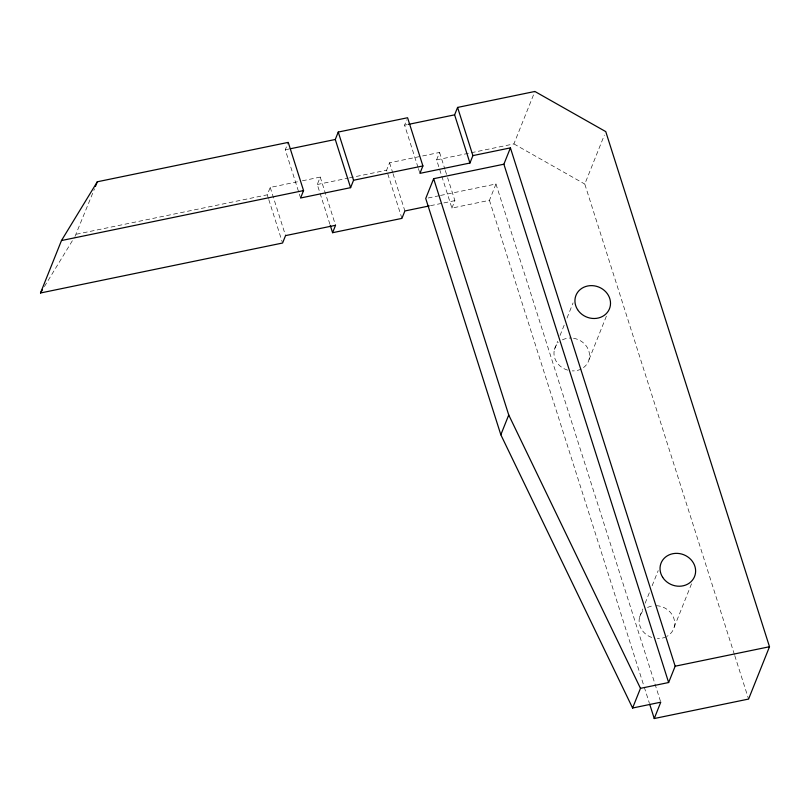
<?xml version="1.0" encoding="UTF-8"?>
<svg xmlns="http://www.w3.org/2000/svg" width="810" height="810" viewBox="0 0 810 810"><rect width="100%" height="100%" fill="white"/><g stroke="black" fill="none" stroke-linecap="round" stroke-linejoin="round"><path stroke-width="0.61" stroke-dasharray="4.05 3.04" d="M75.026 236.378L94.507 188.781M268.414 198.44L267.259 194.825L270.226 187.424L298.272 181.632M300.591 197.994L285.272 149.799L288.238 142.378M329.913 224.269L317.267 184.508L320.233 177.106L299.498 181.379M401.922 218.386L386.603 170.201L389.569 162.769L420.056 156.482M418.011 167.336L404.605 125.165L406.731 119.87M440.508 195.443L495.963 183.992L489.442 200.323L451.919 208.079L436.61 159.884L439.577 152.452L421.281 156.229M451.919 208.079L454.896 200.647L447.616 177.755M436.61 159.884L513.894 143.917L534.873 91.469M734.387 654.429L584.79 184.062L604.361 135.108M554.445 349.475L557.705 341.324M560.034 335.502L564.692 323.858M567.02 318.036L573.075 302.899M589.083 359.448L606.781 315.201M639.576 617.139L642.836 608.999M645.165 603.187L649.812 591.553M652.141 585.741L658.186 570.625M674.214 627.102L691.892 582.917M44.408 286.578L74.368 237.441M285.272 149.799L288.937 149.04M404.605 125.165L407.045 124.669M76.322 234.242L267.259 194.825M317.267 184.508L348.219 178.119M349.454 177.866L386.603 170.201M428.186 197.984L439.283 195.696M430.505 205.679L442.695 203.158M443.921 202.905L454.896 200.647M513.894 143.917L584.79 184.062M734.771 655.634L748.582 699.06M495.963 183.992L660.768 702.199M489.442 200.323L643.899 685.989M644.284 687.194L649.266 702.857M439.577 152.452L444.933 169.32M445.318 170.525L447.231 176.55M418.395 168.541L419.924 173.36M389.569 162.769L392.627 172.409M393.012 173.613L404.889 210.965M320.233 177.106L335.553 225.291M270.226 187.424L285.545 235.619M268.798 199.645L282.194 241.815M656.373 605.698A18.043 16.17 21.7 0 1 673.768 618.081A18.043 16.17 21.7 0 1 667.207 636.204M666.245 636.731A18.043 16.17 21.7 0 1 657.416 638.543M651.675 637.44A18.043 16.17 21.7 0 1 643.95 609.981M647.554 607.52A18.043 16.17 21.7 0 1 654.055 605.738M573.571 338.276A18.043 16.17 21.8 0 1 588.971 351.469A18.043 16.17 21.8 0 1 582.076 368.54M581.114 369.066A18.043 16.17 21.8 0 1 572.285 370.889M567.668 370.13A18.043 16.17 21.8 0 1 558.819 342.306M562.423 339.856A18.043 16.17 21.8 0 1 571.242 338.033"/><path stroke-width="1.21" d="M429.28 205.932L404.889 210.965L401.922 218.386L332.586 232.703L335.553 225.291L285.545 235.619L282.579 243.02L40.5 292.987L61.479 240.54L97.301 181.784L288.238 142.378L303.558 190.573L300.591 197.994L350.598 187.667L353.565 180.245L338.246 132.06L407.582 117.744L422.901 165.939L419.924 173.36L469.932 163.033L472.908 155.611L457.589 107.426L534.873 91.469L605.758 131.615L769.5 646.734L748.582 699.06L654.247 718.531L649.65 704.062M95.438 186.452L97.301 181.784M350.598 187.667L335.279 139.482L338.246 132.06M469.932 163.033L454.612 114.848L457.589 107.426M472.908 155.611L510.411 147.876L503.881 164.207L433.644 178.696L425.726 198.49L500.833 434.767L632.6 708.021L660.768 702.199L654.247 718.531M500.833 434.767L508.741 414.983L433.644 178.696M632.6 708.021L640.467 688.348L508.741 414.983M640.467 688.348L668.635 682.526L675.165 666.205L510.411 147.876M40.5 292.987L42.454 289.788M290.152 148.797L335.279 139.482M408.27 124.416L454.612 114.848M61.479 240.54L303.558 190.573M353.565 180.245L422.901 165.939M675.165 666.205L769.5 646.734M503.881 164.207L668.635 682.526M330.288 225.474L332.586 232.703M662.681 577.348A18.043 16.17 21.8 0 0 693.492 578.664A18.043 16.17 21.8 0 0 677.312 553.362A18.043 16.17 21.8 0 0 662.681 577.348M577.581 309.623A18.043 16.17 21.8 0 0 608.391 310.929A18.043 16.17 21.8 0 0 592.201 285.636A18.043 16.17 21.8 0 0 577.581 309.623"/></g></svg>
